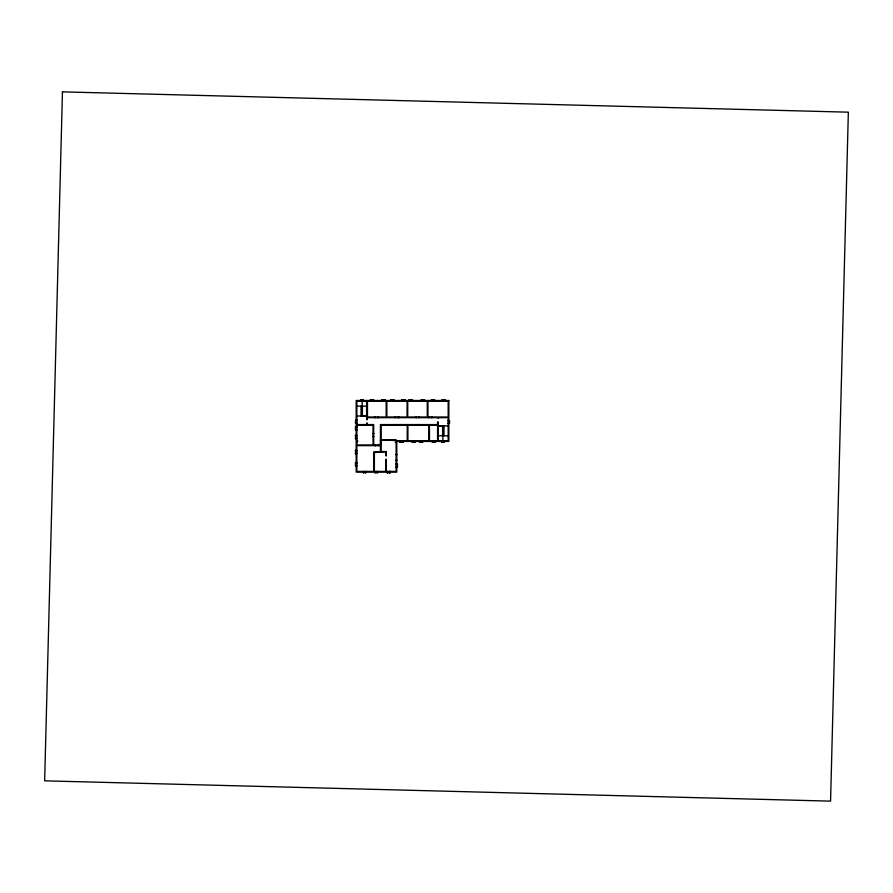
<?xml version="1.0" encoding="UTF-8"?>
<svg xmlns="http://www.w3.org/2000/svg" width="893" height="893" viewBox="0 0 893 893"><rect width="100%" height="100%" fill="white"/><g stroke="black" fill="none" stroke-linecap="round" stroke-linejoin="round"><path stroke-width="1.34" d="M366.789 401.158L356.854 401.158L356.854 424.577L366.621 424.577L366.621 423.059L367.302 423.059L367.302 424.577L373.698 424.577L373.698 444.971L380.44 444.971L380.44 424.577L437.559 424.577L437.559 421.887L438.229 421.887L438.229 440.751L448.174 440.751L448.174 417.667L438.229 417.667L438.229 418.348L437.559 417.667L367.302 417.667L367.302 419.699L366.621 419.699L366.621 401.158M356.854 406.136L366.789 406.136M356.854 415.993L366.789 415.993M366.621 416.238L361.23 416.238L361.23 405.88L362.413 405.88L362.413 415.993M356.173 419.699L356.854 419.699M356.173 420.29L356.854 420.29M356.854 420.636L355.503 420.636L355.503 423.327L356.854 423.327M448.174 420.636L449.525 420.636L449.525 423.327L448.174 423.327M355.503 420.837L356.854 420.837M448.174 420.837L449.525 420.837M355.503 423.115L356.854 423.059M448.174 423.115L449.525 423.115M356.173 423.249L356.854 423.249M356.173 423.662L356.854 423.662M438.229 425.928L448.174 425.928M356.854 426.597L355.503 426.597L355.503 429.968L356.854 429.968M355.503 426.809L356.854 426.809M355.503 426.943L356.854 426.943M355.503 427.155L356.854 427.155M355.503 429.421L356.854 429.421M355.503 429.633L356.854 429.633M355.503 429.756L356.854 429.756M373.028 433.339L373.698 433.339M373.028 433.764L373.698 433.764M356.854 435.36L355.503 435.36L355.503 438.731L356.854 438.731M355.503 435.572L356.854 435.572M355.503 435.706L356.854 435.706M355.503 435.907L356.854 435.907M438.229 435.784L448.174 435.784M373.028 436.286L373.698 436.286M373.028 436.71L373.698 436.71M355.503 438.184L356.854 438.184M355.503 438.519L356.854 438.396M380.44 440.249L395.432 440.416L395.432 442.437L396.112 442.437M356.854 440.584L357.524 440.584L357.524 441.935L356.854 441.935M380.44 440.673L381.11 440.673M380.44 440.919L381.11 440.919M380.44 443.196L381.11 443.196M380.44 443.62L381.11 443.62M356.854 450.362L355.503 450.362L355.503 453.733L356.854 453.733M355.503 450.574L356.854 450.574M355.503 450.697L356.854 450.697M355.503 450.909L356.854 450.909M355.503 453.186L356.854 453.186M355.503 453.387L356.854 453.387M355.503 453.521L356.854 453.521M396.112 454.236L396.782 454.236M396.112 454.905L396.782 454.905M396.112 459.962L396.782 459.962M396.112 460.632L396.782 460.632M356.854 462.496L355.503 462.496L355.503 465.856L356.854 465.856M355.503 462.697L356.854 462.697M355.503 462.831L356.854 462.831M355.503 463.043L356.854 463.043M396.112 464.003L397.452 464.003L397.452 467.374L396.112 467.374M396.112 464.215L397.452 464.215M396.112 464.349L397.452 464.349M396.112 464.55L397.452 464.55M355.503 465.309L356.854 465.309M355.503 465.521L356.854 465.521M355.503 465.655L356.854 465.655M396.112 466.827L397.452 466.827M396.112 467.039L397.452 467.039M445.473 401.158L445.473 399.818L442.102 399.818L442.102 401.158M445.261 399.818L445.138 401.158M444.926 399.818L444.926 401.158M444.212 440.751L444.212 442.102L441.522 442.102L441.522 440.751M444 440.751L444 442.102M443.542 425.928L443.542 435.784M442.861 425.928L442.861 440.751M442.649 399.818L442.649 401.158M442.615 425.928L442.615 436.041L443.788 436.041L443.788 425.671L438.396 425.928M442.448 399.818L442.448 401.158M442.314 399.818L442.314 401.158M441.722 440.751L441.722 442.102M436.878 424.577L436.878 425.258M436.543 424.577L436.543 425.258M436.13 424.577L436.13 425.258M435.594 440.751L435.594 442.102L432.223 442.102L432.223 440.751M435.382 440.751L435.382 442.102M435.204 440.751L435.204 442.102M434.991 440.751L434.991 442.102M434.69 401.158L434.69 399.818L431.319 399.818L431.319 401.158M434.355 399.818L434.355 401.158M434.143 399.818L434.143 401.158M433.596 424.577L433.596 425.258M433.172 424.577L433.172 425.258M432.714 440.751L432.714 442.102M432.502 440.751L432.502 442.102M432.435 440.751L432.435 442.102M432 416.998L432 417.667M431.866 399.818L431.866 401.158M431.665 399.818L431.665 401.158M431.576 416.998L431.576 417.667M431.531 399.818L431.531 401.158M429.466 440.751L429.466 425.258L437.559 425.258L437.559 440.751L396.112 440.751L396.112 439.747L381.11 439.747L381.11 425.258L407.23 425.258L407.23 440.751M429.053 416.998L429.053 417.667M428.796 440.751L428.796 425.258L407.9 425.258L407.9 440.751M428.629 416.998L428.629 417.667M424.588 401.158L424.588 399.818L421.217 399.818L421.217 401.158M424.041 399.818L424.041 401.158M422.791 440.751L422.791 442.102L419.42 442.102L419.42 440.751M422.579 440.751L422.579 442.102M422.389 440.751L422.389 442.102M422.188 440.751L422.188 442.102M421.764 399.818L421.764 401.158M421.552 399.818L421.552 401.158M421.429 399.818L421.429 401.158M419.911 440.751L419.911 442.102M419.699 424.577L419.699 425.258M419.699 440.751L419.699 442.102M419.632 440.751L419.632 442.102M419.275 424.588L419.275 425.258M419.197 416.998L419.197 417.667M418.772 416.998L418.772 417.667M417.344 424.577L417.344 425.258M416.752 424.588L416.752 425.258M416.328 424.577L416.328 425.258M416.238 416.998L416.238 417.667M415.848 416.998L415.825 417.667M415.379 440.751L415.379 442.102L412.008 442.102L412.008 440.751M415.167 440.751L415.167 442.102M414.977 440.751L414.977 442.102M414.765 440.751L414.765 442.102M412.454 401.158L412.454 399.818L409.083 399.818L409.083 401.158M412.499 440.751L412.499 442.102M412.22 440.751L412.287 442.102M411.907 399.818L411.907 401.158M409.63 399.818L409.63 401.158M409.418 399.818L409.418 401.158M409.295 399.818L409.295 401.158M405.377 401.158L405.377 399.818L402.006 399.818L402.006 401.158M405.165 399.818L405.165 401.158M405.042 399.818L405.042 401.158M404.83 399.818L404.83 401.158M403.245 440.751L403.245 442.102L399.874 442.102L399.874 440.751M403.033 440.751L403.033 442.102M402.843 440.751L402.843 442.102M402.553 399.818L402.553 401.158M402.643 440.751L402.643 442.102M402.341 399.818L402.341 401.158M402.218 399.818L402.218 401.158M400.365 440.751L400.365 442.102M400.153 440.751L400.153 442.102M400.086 440.751L400.086 442.102M399.138 424.577L399.138 425.258M398.97 416.998L398.97 417.667M398.635 424.577L398.635 425.258M398.3 416.998L398.3 417.667M398.211 424.577L398.211 425.258M397.876 416.998L397.876 417.667M396.112 442.102L396.112 471.415L386.167 471.415L386.167 459.125L385.832 471.415L374.379 471.415L374.379 452.55L385.832 451.88L386.167 456.089L386.167 451.534L381.11 451.534L381.11 440.249M395.688 424.577L395.688 425.258M395.353 416.998L395.353 417.667M395.264 424.577L395.264 425.258M394.929 416.998L394.929 417.667M393.913 401.158L393.913 399.818L390.554 399.818L390.554 401.158M393.713 399.818L393.713 401.158M393.579 399.818L393.579 401.158M393.366 399.818L393.366 401.158M391.101 399.818L391.101 401.158M390.274 471.415L390.274 472.765L386.903 472.765L386.903 471.415M390.062 471.415L390.062 472.765M389.873 471.415L389.873 472.765M389.661 471.415L389.661 472.765M387.395 471.415L387.395 472.765M387.182 471.415L387.182 472.765M385.162 401.158L385.162 399.818L381.791 399.818L381.791 401.158M384.95 399.818L384.95 401.158M384.816 399.818L384.816 401.158M384.615 399.818L384.615 401.158M382.338 399.818L382.338 401.158M382.126 399.818L382.126 401.158M382.003 399.818L382.003 401.158M378.42 416.998L378.42 417.667M378.42 444.971L378.42 445.64M378.085 416.998L378.085 417.667M377.996 444.971L377.996 445.64M377.661 416.998L377.661 417.667M377.572 471.415L377.572 472.765L374.881 472.765L374.881 471.415M377.359 471.415L377.359 472.765M375.473 444.971L375.473 445.64M375.216 444.971L375.216 445.64M375.127 416.998L375.127 417.667M375.049 444.971L375.049 445.64M375.093 471.415L375.093 472.765M374.714 416.998L374.714 417.667M373.698 401.158L373.698 399.818L370.327 399.818L370.327 401.158M373.486 399.818L373.486 401.158M373.151 399.818L373.151 401.158M370.874 399.818L370.874 401.158M370.539 399.818L370.662 401.158M367.469 401.158L367.469 416.998M365.951 471.415L365.951 472.765L363.25 472.765L363.25 471.415M365.739 471.415L365.739 472.765M363.507 401.158L363.507 399.818L360.805 399.818L360.805 401.158M363.462 471.415L363.462 472.765M363.295 399.818L363.295 401.158M362.156 401.158L362.156 415.993M361.486 406.136L361.486 415.993M361.018 399.818L361.018 401.158M62.454 91.867L44.65 780.839L830.568 801.133L848.35 112.172L62.454 91.867M448.844 400.488L356.173 400.488L356.173 472.096L396.782 472.096L396.782 441.432L448.844 441.432L448.844 400.488M386.167 401.158L367.302 401.158L367.302 416.998L386.167 416.998L386.167 401.158M407.063 401.158L386.848 401.158L386.848 416.998L407.063 416.998L407.063 401.158M427.278 401.158L407.733 401.158L407.733 416.998L427.278 416.998L427.278 401.158M448.174 401.158L427.948 401.158L427.948 416.998L448.174 416.998L448.174 401.158M373.028 425.258L356.854 425.258L356.854 444.971L373.028 444.971L373.028 425.258M380.44 445.64L356.854 445.64L356.854 471.415L373.698 471.415L373.698 451.88L380.44 451.88L380.44 445.64M424.376 401.158L424.376 399.818L424.242 401.158M412.242 401.158L412.242 399.818L412.119 401.158M390.888 401.158L390.888 399.818L390.754 401.158"/></g></svg>
